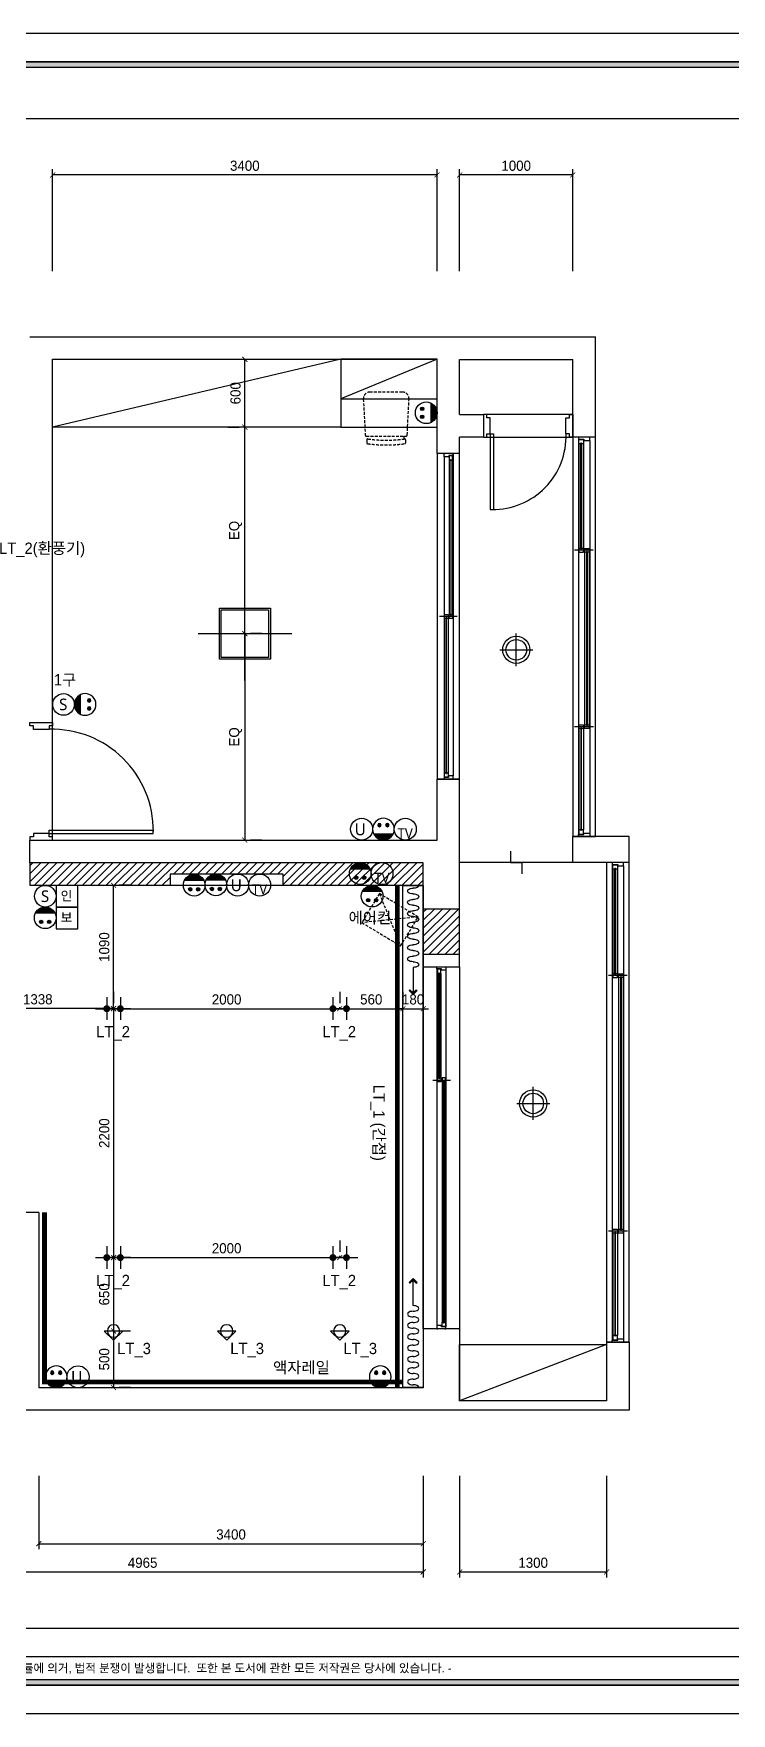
# Model space of a CAD drawing. Header units: inches. Extents: x 69359 to 144970, y -4972 to 56514.
# Drawn here: x 107640 to 113811, y 22541 to 37391 of the extents above; entities that cross this region are included whole.
import ezdxf
from ezdxf.enums import TextEntityAlignment as Align

# ---------------------------------------------------------------- set-up
doc = ezdxf.new("R2010")
doc.units = ezdxf.units.IN
doc.header["$LTSCALE"] = 50
doc.header["$MEASUREMENT"] = 0
doc.linetypes.add('DASHED', pattern=[0.75, 0.5, -0.25])
doc.linetypes.add('HID', pattern=[2.5, 1.5, -1])
for name, color, linetype in [('01. F-소품', 3, 'Continuous'), ('02-WAL', 2, 'Continuous'), ('03-WAL NEW', 3, 'Continuous'), ('04-WIN', 4, 'Continuous'), ('06-FUR', 6, 'Continuous'), ('06-LIGHT', 4, 'Continuous'), ('07-DIM', 5, 'Continuous'), ('07-DIM WAL', 5, 'Continuous'), ('3.기호.계단선', 30, 'Continuous'), ('CEIL-LIGHT', 7, 'Continuous'), ('FORM(YOURNAME)-1', 1, 'Continuous'), ('FORM(YOURNAME)-11', 1, 'Continuous'), ('FUR', 8, 'DASHED'), ('RC-LIGHT', 7, 'Continuous'), ('도면층4', 4, 'Continuous'), ('도면층5', 5, 'Continuous'), ('설비', 7, 'Continuous')]:
    doc.layers.add(name, color=color, linetype=linetype)
doc.styles.get("Standard").update_dxf_attribs({"font": 'txt.shx', "bigfont": 'whgtxt.shx'})
doc.styles.add('YOURNAME', font='HY울릉도M.TTF')
doc.styles.add('코레일둥고', font='Korail_Round_Gothic_Medium.ttf')
doc.linetypes.add('ZIGZAG', pattern='A,0.0001,-0.2,[131,ltypeshp.shx,S=0.2,R=0,X=-0.2,Y=0],-0.4,[131,ltypeshp.shx,S=0.2,R=180,X=0.2,Y=0],-0.2', length=0.8001)
doc.dimstyles.new('YOURNAME-50', dxfattribs={"dimscale": 50, "dimtxt": 1.8, "dimasz": 0.9, "dimexe": 1, "dimexo": 3, "dimgap": 0.7, "dimtad": 1, "dimdec": 0, "dimzin": 0, "dimdsep": 46, "dimtxsty": 'YOURNAME', "dimblk": 'ARCHTICK', "dimcen": 0, "dimclrd": 1, "dimclre": 1, "dimclrt": 7, "dimadec": 0, "dimazin": 0, "dimtfac": 1, "dimtdec": 0, "dimtix": 1, "dimtmove": 2, "dimatfit": 3, "dimldrblk": 'ARCHTICK', "dimfxl": 1, "dimtolj": 1, "dimtzin": 0, "dimarcsym": 0})

# ---------------------------------------------------------------- blocks, each defined once
blk = doc.blocks.new('FORM-ELEVATION')
at = {"layer": 'FORM(YOURNAME)-11'}
h = blk.add_hatch(color=256, dxfattribs=at)
h.dxf.hatch_style = 1
h.paths.add_polyline_path([(-10309, 35708), (71691, 35708), (71691, 35508), (-10309, 35508)])
h.paths.add_polyline_path([(-10309, -21492), (71691, -21492), (71691, -21692), (-10309, -21692)])
at = {"layer": 'Defpoints', "color": 158}
blk.add_line((62481, -20692), (-10309, -20692), dxfattribs=at)
for points in [[(-10309, -21692), (71691, -21692), (71691, 35708), (-10309, 35708)], [(-8309, 33708), (61071, 33708), (61071, -19692), (-8309, -19692)]]:
    blk.add_lwpolyline(points, close=True, dxfattribs=at)
at = {"layer": 'FORM(YOURNAME)-11', "color": 250}
blk.add_lwpolyline([(-11309, -22692), (72691, -22692), (72691, 36708), (-11309, 36708)], close=True, dxfattribs=at)
at = {"layer": 'FORM(YOURNAME)-11'}
for points in [[(-10309, 35708), (71691, 35708), (71691, 35508), (-10309, 35508)], [(-10309, -21492), (71691, -21492), (71691, -21692), (-10309, -21692)]]:
    blk.add_lwpolyline(points, close=True, dxfattribs=at)
at = {"layer": 'FORM(YOURNAME)-11', "color": 1, "style": 'YOURNAME'}
blk.add_text("- 본 도서는 어떠한 경우에도 무단으로 도용할 수 없으며 도용시 '지적재산권' 보호에 관한 법률에 의거, 법적 분쟁이 발생합니다.  또한 본 도서에 관한 모든 저작권은 당사에 있습니다. -", height=300, dxfattribs=at).set_placement((28146, -21092), align=Align.MIDDLE_CENTER)
at = {"layer": 'FORM(YOURNAME)-11', "color": 3, "style": 'YOURNAME'}
for tag, height, p in [('1', 450, (71041, -1219)), ('2', 450, (71041, -1863)), ('3', 450, (71041, -3150)), ('4', 450, (71041, -5081)), ('5', 515, (71041, -7398)), ('6', 515, (71041, -9650)), ('7', 515, (71041, -11903)), ('8', 515, (71041, -14155)), ('9', 515, (71041, -16408)), ('10', 515, (66791, -18596)), ('11', 515, (71041, -18660)), ('12', 515, (66791, -20848)), ('13', 515, (71041, -20848))]:
    blk.add_attdef(tag, text='', height=height, dxfattribs=at).set_placement(p, align=Align.MIDDLE_RIGHT)
blk = doc.blocks.new('_ArchTick')
at = {"color": 0, "linetype": 'ByBlock', "const_width": 0.15}
blk.add_lwpolyline([(-0.5, -0.5), (0.5, 0.5)], dxfattribs=at)
blk = doc.blocks.new('*D53')
at = {"layer": '07-DIM', "color": 1, "lineweight": -2, "transparency": 16777216}
for p, q in [((111408, 35291), (111408, 36191)), ((112408, 36141), (111408, 36141)), ((112408, 35291), (112408, 36191))]:
    blk.add_line(p, q, dxfattribs=at)
at = {"layer": 'Defpoints', "color": 0, "transparency": 16777216}
for p in [(111408, 36141), (111408, 35141), (112408, 35141)]:
    blk.add_point(p, dxfattribs=at)
at = {"layer": '07-DIM', "color": 1, "lineweight": -2, "transparency": 16777216, "xscale": 45, "yscale": 45, "zscale": 45, "rotation": 180}
blk.add_blockref('_ArchTick', (111408, 36141), dxfattribs=at)
at = {"layer": '07-DIM', "color": 1, "lineweight": -2, "transparency": 16777216, "xscale": 45, "yscale": 45, "zscale": 45}
blk.add_blockref('_ArchTick', (112408, 36141), dxfattribs=at)
at = {"layer": '07-DIM', "color": 7, "transparency": 16777216, "insert": (111908, 36222), "char_height": 90, "attachment_point": 5, "style": 'YOURNAME'}
blk.add_mtext('\\A1;1000', dxfattribs=at)
blk = doc.blocks.new('*D42')
at = {"layer": '07-DIM', "color": 1, "lineweight": -2, "transparency": 16777216}
for p, q in [((107808, 35291), (107808, 36191)), ((111208, 36141), (107808, 36141)), ((111208, 35291), (111208, 36191))]:
    blk.add_line(p, q, dxfattribs=at)
at = {"layer": 'Defpoints', "color": 0, "transparency": 16777216}
for p in [(107808, 36141), (107808, 35141), (111208, 35141)]:
    blk.add_point(p, dxfattribs=at)
at = {"layer": '07-DIM', "color": 1, "lineweight": -2, "transparency": 16777216, "xscale": 45, "yscale": 45, "zscale": 45, "rotation": 180}
blk.add_blockref('_ArchTick', (107808, 36141), dxfattribs=at)
at = {"layer": '07-DIM', "color": 1, "lineweight": -2, "transparency": 16777216, "xscale": 45, "yscale": 45, "zscale": 45}
blk.add_blockref('_ArchTick', (111208, 36141), dxfattribs=at)
at = {"layer": '07-DIM', "color": 7, "transparency": 16777216, "insert": (109508, 36222), "char_height": 90, "attachment_point": 5, "style": 'YOURNAME'}
blk.add_mtext('\\A1;3400', dxfattribs=at)
blk = doc.blocks.new('*D56')
at = {"layer": '07-DIM', "color": 1, "lineweight": -2, "transparency": 16777216}
for p, q in [((107686, 24641), (107686, 23991)), ((111086, 24641), (111086, 23991)), ((107686, 24041), (111086, 24041))]:
    blk.add_line(p, q, dxfattribs=at)
at = {"layer": 'Defpoints', "color": 0, "transparency": 16777216}
for p in [(107686, 24791), (111086, 24791), (111086, 24041)]:
    blk.add_point(p, dxfattribs=at)
at = {"layer": '07-DIM', "color": 1, "lineweight": -2, "transparency": 16777216, "xscale": 45, "yscale": 45, "zscale": 45, "rotation": 180}
blk.add_blockref('_ArchTick', (107686, 24041), dxfattribs=at)
at = {"layer": '07-DIM', "color": 1, "lineweight": -2, "transparency": 16777216, "xscale": 45, "yscale": 45, "zscale": 45}
blk.add_blockref('_ArchTick', (111086, 24041), dxfattribs=at)
at = {"layer": '07-DIM', "color": 7, "transparency": 16777216, "insert": (109386, 24122), "char_height": 90, "attachment_point": 5, "style": 'YOURNAME'}
blk.add_mtext('\\A1;3400', dxfattribs=at)
blk = doc.blocks.new('*D57')
at = {"layer": '07-DIM', "color": 1, "lineweight": -2, "transparency": 16777216}
for p, q in [((106121, 24641), (106121, 23741)), ((111086, 24641), (111086, 23741)), ((106121, 23791), (111086, 23791))]:
    blk.add_line(p, q, dxfattribs=at)
at = {"layer": 'Defpoints', "color": 0, "transparency": 16777216}
for p in [(106121, 24791), (111086, 24791), (111086, 23791)]:
    blk.add_point(p, dxfattribs=at)
at = {"layer": '07-DIM', "color": 1, "lineweight": -2, "transparency": 16777216, "xscale": 45, "yscale": 45, "zscale": 45, "rotation": 180}
blk.add_blockref('_ArchTick', (106121, 23791), dxfattribs=at)
at = {"layer": '07-DIM', "color": 1, "lineweight": -2, "transparency": 16777216, "xscale": 45, "yscale": 45, "zscale": 45}
blk.add_blockref('_ArchTick', (111086, 23791), dxfattribs=at)
at = {"layer": '07-DIM', "color": 7, "transparency": 16777216, "insert": (108604, 23872), "char_height": 90, "attachment_point": 5, "style": 'YOURNAME'}
blk.add_mtext('\\A1;4965', dxfattribs=at)
blk = doc.blocks.new('*D58')
at = {"layer": '07-DIM', "color": 1, "lineweight": -2, "transparency": 16777216}
for p, q in [((111408, 24641), (111408, 23741)), ((112708, 24641), (112708, 23741)), ((111408, 23791), (112708, 23791))]:
    blk.add_line(p, q, dxfattribs=at)
at = {"layer": 'Defpoints', "color": 0, "transparency": 16777216}
for p in [(111408, 24791), (112708, 24791), (112708, 23791)]:
    blk.add_point(p, dxfattribs=at)
at = {"layer": '07-DIM', "color": 1, "lineweight": -2, "transparency": 16777216, "xscale": 45, "yscale": 45, "zscale": 45, "rotation": 180}
blk.add_blockref('_ArchTick', (111408, 23791), dxfattribs=at)
at = {"layer": '07-DIM', "color": 1, "lineweight": -2, "transparency": 16777216, "xscale": 45, "yscale": 45, "zscale": 45}
blk.add_blockref('_ArchTick', (112708, 23791), dxfattribs=at)
at = {"layer": '07-DIM', "color": 7, "transparency": 16777216, "insert": (112058, 23872), "char_height": 90, "attachment_point": 5, "style": 'YOURNAME'}
blk.add_mtext('\\A1;1300', dxfattribs=at)
blk = doc.blocks.new('flll')
at = {"layer": '02-WAL'}
for p, q in [((124332, 33983), (129332, 33983)), ((129332, 33096), (129332, 33983)), ((124532, 30573), (124532, 33783)), ((127932, 33783), (124532, 33783)), ((127932, 32951), (127932, 33783)), ((128132, 33783), (129132, 33783)), ((128132, 33296), (128132, 33783)), ((129132, 33096), (129132, 33783)), ((128132, 30071), (128132, 33096)), ((129332, 33096), (129132, 33096)), ((128132, 32951), (127932, 32951)), ((124332, 30573), (124532, 30573)), ((128132, 30071), (127932, 30071)), ((128132, 28413), (128132, 30071)), ((129132, 29336), (129132, 29566)), ((129632, 29566), (129132, 29566)), ((129632, 29336), (129632, 29566)), ((129632, 29336), (129132, 29336)), ((124410, 26243), (124210, 26243)), ((124410, 26243), (124410, 24693)), ((127810, 25213), (127810, 24693)), ((128132, 25213), (127810, 25213)), ((128132, 25213), (128132, 24576)), ((129432, 25096), (129432, 24576)), ((129632, 25096), (129432, 25096)), ((129632, 25096), (129632, 24493)), ((127810, 24693), (124410, 24693)), ((129432, 24576), (128132, 24576)), ((129632, 24493), (122645, 24493))]:
    blk.add_line(p, q, dxfattribs=at)
at = {"layer": '02-WAL', "color": 7}
blk.add_line((129132, 29336), (128132, 29336), dxfattribs=at)
at = {"layer": '02-WAL'}
for points in [[(128132, 33296), (128342, 33296), (128342, 33096), (128132, 33096)], [(124332, 29533), (127932, 29533), (127932, 30071)], [(127810, 28418), (127810, 29333), (124332, 29333), (124332, 29533)]]:
    blk.add_lwpolyline(points, dxfattribs=at)
at = {"layer": '02-WAL', "color": 7}
blk.add_lwpolyline([(128582, 29436), (128582, 29336), (128682, 29336), (128682, 29236)], dxfattribs=at)
at = {"layer": '04-WIN'}
for p, q in [((129182, 33078), (129182, 29583)), ((129187, 33037), (129187, 32113)), ((129209, 33041), (129205, 33041)), ((129227, 33037), (129227, 32113)), ((129282, 33066), (129282, 29596)), ((127995, 32921), (127995, 30088)), ((128034, 32921), (128036, 32921)), ((128040, 32892), (128040, 31528)), ((128070, 32892), (128070, 31528)), ((128075, 32933), (128075, 30101)), ((129313, 32096), (129148, 32096)), ((129237, 32078), (129237, 30554)), ((129277, 32078), (129277, 30554)), ((128111, 31511), (127954, 31511)), ((127999, 31493), (127999, 30129)), ((128029, 31493), (128029, 30129)), ((129315, 30536), (129148, 30536)), ((129187, 30519), (129187, 29625)), ((129227, 30519), (129227, 29625)), ((129482, 29318), (129482, 25113)), ((129487, 29277), (129487, 28353)), ((129509, 29281), (129505, 29281)), ((129527, 29277), (129527, 28353)), ((129582, 29306), (129582, 25126)), ((127931, 28396), (127931, 25243)), ((128011, 28383), (128011, 25231)), ((127936, 28354), (127936, 27431)), ((127966, 28354), (127966, 27431)), ((129613, 28336), (129448, 28336)), ((129537, 28318), (129537, 26094)), ((129577, 28318), (129577, 26094)), ((127895, 27413), (128052, 27413)), ((127977, 27396), (127977, 25272)), ((128007, 25272), (128007, 27396)), ((129615, 26076), (129448, 26076)), ((129487, 26059), (129487, 25155)), ((129527, 26059), (129527, 25155))]:
    blk.add_line(p, q, dxfattribs=at)
for points in [[(129332, 33096), (129132, 33096), (129132, 29566), (129332, 29566)], [(129202, 33037), (129187, 33037), (129187, 33075), (129227, 33075), (129227, 33037), (129212, 33037), (129211, 33043), (129204, 33043)], [(128132, 32951), (127932, 32951), (127932, 30071), (128132, 30071)], [(128060, 32892), (128070, 32892), (128070, 32930), (128040, 32930), (128040, 32892), (128050, 32892), (128052, 32897), (128058, 32897)], [(129204, 32108), (129202, 32113), (129187, 32113), (129187, 32078), (129227, 32078), (129227, 32113), (129212, 32113), (129211, 32108)], [(129253, 32078), (129237, 32078), (129237, 32113), (129277, 32113), (129277, 32078), (129263, 32078), (129261, 32084), (129255, 32084)], [(129260, 32082), (129260, 30550), (129256, 30550), (129256, 32082)], [(128009, 31493), (127999, 31493), (127999, 31528), (128029, 31528), (128029, 31493), (128019, 31493), (128018, 31499), (128011, 31499)], [(128016, 31497), (128012, 31497), (128012, 30126), (128016, 30126)], [(128060, 31528), (128070, 31528), (128070, 31493), (128040, 31493), (128040, 31528), (128050, 31528), (128052, 31523), (128058, 31523)], [(129212, 30519), (129211, 30524), (129204, 30524), (129202, 30519), (129187, 30519), (129187, 30554), (129227, 30554), (129227, 30519)], [(129209, 29621), (129209, 30522), (129205, 30522), (129205, 29621)], [(129255, 30548), (129261, 30548), (129263, 30554), (129277, 30554), (129277, 30519), (129237, 30519), (129237, 30554), (129253, 30554)], [(128018, 30124), (128019, 30129), (128029, 30129), (128029, 30091), (127999, 30091), (127999, 30129), (128009, 30129), (128011, 30124)], [(129202, 29625), (129187, 29625), (129187, 29587), (129227, 29587), (129227, 29625), (129212, 29625), (129211, 29619), (129204, 29619)], [(129432, 25096), (129632, 25096), (129632, 29336), (129432, 29336)], [(129502, 29277), (129487, 29277), (129487, 29315), (129527, 29315), (129527, 29277), (129512, 29277), (129511, 29283), (129504, 29283)], [(127956, 28354), (127966, 28354), (127966, 28392), (127936, 28392), (127936, 28354), (127946, 28354), (127948, 28360), (127954, 28360)], [(129504, 28348), (129502, 28353), (129487, 28353), (129487, 28318), (129527, 28318), (129527, 28353), (129512, 28353), (129511, 28348)], [(129553, 28318), (129537, 28318), (129537, 28353), (129577, 28353), (129577, 28318), (129563, 28318), (129561, 28324), (129555, 28324)], [(129560, 28322), (129560, 26090), (129556, 26090), (129556, 28322)], [(127954, 27425), (127956, 27431), (127966, 27431), (127966, 27396), (127936, 27396), (127936, 27431), (127946, 27431), (127948, 27425)], [(127977, 27431), (127977, 27396), (127987, 27396), (127988, 27401), (127995, 27401), (127997, 27396), (128007, 27396), (128007, 27431)], [(127994, 27399), (127994, 25268), (127990, 25268), (127990, 27399)], [(129512, 26059), (129511, 26064), (129504, 26064), (129502, 26059), (129487, 26059), (129487, 26094), (129527, 26094), (129527, 26059)], [(129509, 25151), (129509, 26062), (129505, 26062), (129505, 25151)], [(129555, 26088), (129561, 26088), (129563, 26094), (129577, 26094), (129577, 26059), (129537, 26059), (129537, 26094), (129553, 26094)], [(127997, 25272), (128007, 25272), (128007, 25234), (127977, 25234), (127977, 25272), (127987, 25272), (127988, 25266), (127995, 25266)], [(129502, 25155), (129487, 25155), (129487, 25117), (129527, 25117), (129527, 25155), (129512, 25155), (129511, 25149), (129504, 25149)]]:
    blk.add_lwpolyline(points, close=True, dxfattribs=at)
for points in [[(129191, 33096), (129182, 33096), (129182, 33078), (129231, 33078), (129231, 33066), (129233, 33066), (129282, 33066), (129282, 33096), (129273, 33096)], [(129202, 33037), (129203, 33034), (129204, 33034), (129205, 33033)], [(129209, 33041), (129209, 32110), (129205, 32110), (129205, 33041)], [(129213, 33037), (129212, 33034), (129211, 33034), (129209, 33033)], [(128066, 32951), (128075, 32951), (128075, 32933), (128036, 32933), (128036, 32921), (127995, 32921), (127995, 32951), (128004, 32951)], [(128049, 32892), (128050, 32889), (128051, 32888), (128053, 32888)], [(128057, 31525), (128057, 32895), (128053, 32895), (128053, 31525), (128057, 31525), (128053, 31525)], [(128061, 32892), (128059, 32889), (128058, 32888), (128057, 32888)], [(129202, 32113), (129203, 32116), (129204, 32117), (129205, 32117)], [(129213, 32113), (129212, 32116), (129211, 32117), (129209, 32117)], [(129252, 32078), (129253, 32076), (129254, 32075), (129256, 32075)], [(129264, 32078), (129262, 32076), (129261, 32075), (129260, 32075)], [(128009, 31493), (128010, 31490), (128011, 31490), (128012, 31489)], [(128020, 31493), (128019, 31490), (128018, 31490), (128016, 31489)], [(128049, 31528), (128050, 31531), (128051, 31531), (128053, 31532)], [(128061, 31528), (128059, 31531), (128058, 31531), (128057, 31532)], [(129202, 30519), (129203, 30516), (129204, 30515), (129205, 30515)], [(129213, 30519), (129212, 30516), (129211, 30515), (129209, 30515)], [(129252, 30554), (129253, 30556), (129254, 30557), (129256, 30557)], [(129264, 30554), (129262, 30556), (129261, 30557), (129260, 30557)], [(128066, 30071), (128075, 30071), (128075, 30101), (128036, 30101), (128034, 30101), (128034, 30088), (127995, 30088), (127995, 30071), (128004, 30071)], [(128009, 30129), (128010, 30132), (128011, 30133), (128012, 30133)], [(128020, 30129), (128019, 30132), (128018, 30133), (128016, 30133)], [(129191, 29566), (129182, 29566), (129182, 29583), (129231, 29583), (129231, 29596), (129282, 29596), (129282, 29566), (129273, 29566)], [(129202, 29625), (129203, 29627), (129204, 29628), (129205, 29628)], [(129213, 29625), (129212, 29627), (129211, 29628), (129209, 29628)], [(129491, 29336), (129482, 29336), (129482, 29318), (129531, 29318), (129531, 29306), (129533, 29306), (129582, 29306), (129582, 29336), (129573, 29336)], [(129502, 29277), (129503, 29274), (129504, 29274), (129505, 29273)], [(129509, 29281), (129509, 28350), (129505, 28350), (129505, 29281)], [(129513, 29277), (129512, 29274), (129511, 29274), (129509, 29273)], [(127810, 25213), (127810, 28413), (128132, 28413), (128132, 25213), (127810, 25213)], [(128002, 28413), (128011, 28413), (128011, 28383), (127970, 28383), (127970, 28396), (127931, 28396), (127931, 28413), (127940, 28413)], [(127945, 28354), (127947, 28351), (127948, 28351), (127949, 28350)], [(127949, 27427), (127949, 28358), (127953, 28358), (127953, 27427), (127949, 27427), (127953, 27427)], [(127957, 28354), (127956, 28351), (127955, 28351), (127953, 28350)], [(129502, 28353), (129503, 28356), (129504, 28357), (129505, 28357)], [(129513, 28353), (129512, 28356), (129511, 28357), (129509, 28357)], [(129552, 28318), (129553, 28316), (129554, 28315), (129556, 28315)], [(129564, 28318), (129562, 28316), (129561, 28315), (129560, 28315)], [(127945, 27431), (127947, 27433), (127948, 27434), (127949, 27435)], [(127957, 27431), (127956, 27433), (127955, 27434), (127953, 27435)], [(127986, 27396), (127987, 27393), (127988, 27392), (127990, 27392)], [(127997, 27396), (127996, 27393), (127995, 27392), (127994, 27392)], [(129502, 26059), (129503, 26056), (129504, 26055), (129505, 26055)], [(129513, 26059), (129512, 26056), (129511, 26055), (129509, 26055)], [(129552, 26094), (129553, 26096), (129554, 26097), (129556, 26097)], [(129564, 26094), (129562, 26096), (129561, 26097), (129560, 26097)], [(127986, 25272), (127987, 25275), (127988, 25275), (127990, 25276)], [(127997, 25272), (127996, 25275), (127995, 25275), (127994, 25276)], [(128002, 25213), (128011, 25213), (128011, 25231), (127972, 25231), (127972, 25243), (127931, 25243), (127931, 25213), (127940, 25213)], [(129491, 25096), (129482, 25096), (129482, 25113), (129531, 25113), (129531, 25126), (129582, 25126), (129582, 25096), (129573, 25096)], [(129502, 25155), (129503, 25157), (129504, 25158), (129505, 25158)], [(129513, 25155), (129512, 25157), (129511, 25158), (129509, 25158)]]:
    blk.add_lwpolyline(points, dxfattribs=at)
at = {"layer": '도면층4'}
for p, q in [((129132, 33296), (128342, 33296)), ((128402, 33126), (128402, 32456)), ((128402, 33126), (128432, 33126)), ((128432, 33126), (128432, 32456)), ((128342, 33096), (129132, 33096)), ((128402, 32456), (128432, 32456)), ((124532, 29533), (124532, 30573)), ((124502, 29623), (125422, 29623)), ((124502, 29593), (124502, 29623)), ((124502, 29593), (125422, 29593)), ((125422, 29593), (125422, 29623))]:
    blk.add_line(p, q, dxfattribs=at)
for points in [[(128342, 33096), (128372, 33096), (128372, 33126), (128402, 33126), (128402, 33266), (128372, 33266), (128372, 33296), (128342, 33296), (128342, 33096)], [(129132, 33096), (129102, 33096), (129102, 33126), (129072, 33126), (129072, 33266), (129102, 33266), (129102, 33296), (129132, 33296), (129132, 33096)], [(124532, 30573), (124532, 30543), (124502, 30543), (124502, 30513), (124362, 30513), (124362, 30543), (124332, 30543), (124332, 30573), (124532, 30573)], [(124532, 29533), (124532, 29563), (124502, 29563), (124502, 29593), (124362, 29593), (124362, 29563), (124332, 29563), (124332, 29533), (124532, 29533)]]:
    blk.add_lwpolyline(points, dxfattribs=at)
at = {"layer": '도면층5'}
for centre, radius, start, end in [((128425, 33104), 648, 269.3276, 1.9513), ((124525, 29616), 898, 359.5213, 91.4205)]:
    blk.add_arc(centre, radius, start, end, dxfattribs=at)
blk = doc.blocks.new('ggetg')
at = {"layer": 'FUR'}
blk.add_line((-181608, -178117), (-181608, -178143), dxfattribs=at)
for points in [[(-181587, -178117, 0.399285), (-181577, -178108), (-181561, -177790, 0.429301), (-181621, -177727), (-181905, -177727, 0.429301), (-181965, -177790), (-181948, -178108, 0.399285), (-181938, -178117)], [(-181924, -178142, 0.455835), (-181935, -178152), (-181935, -178175, 0.37479), (-181927, -178184, 0.068331), (-181599, -178184, 0.37479), (-181590, -178175), (-181590, -178152, 0.455835), (-181602, -178142, -0.070108)]]:
    blk.add_lwpolyline(points, format="xyb", close=True, dxfattribs=at)
blk = doc.blocks.new('fffer')
at = {"layer": '03-WAL NEW'}
h = blk.add_hatch(dxfattribs=at)
h.set_pattern_fill('_USER', color=8, scale=50, angle=45, pattern_type=0)
h.set_pattern_definition([(45, (21500, 0), (-35.35534, 35.35534), [])])
h.paths.add_polyline_path([(108847, 29961), (109847, 29961), (109847, 29861), (111086, 29861), (111086, 30061), (107608, 30061), (107608, 29861), (108847, 29861)])
h = blk.add_hatch(dxfattribs=at)
h.set_pattern_fill('_USER', color=8, scale=50, angle=45, pattern_type=0)
h.set_pattern_definition([(45, (21500, 0), (-35.35534, 35.35534), [])])
h.paths.add_polyline_path([(111086, 29651), (111086, 29251), (111408, 29251), (111408, 29651)])
for points in [[(107608, 30061), (107608, 29861), (111086, 29861), (111086, 30061), (107608, 30061)], [(111086, 29651), (111086, 29251), (111408, 29251), (111408, 29651), (111086, 29651)]]:
    blk.add_lwpolyline(points, dxfattribs=at)
blk.add_lwpolyline([(108847, 29861), (109847, 29861), (109847, 29961), (108847, 29961)], close=True, dxfattribs=at)
at = {"layer": '06-FUR', "color": 8}
blk.add_line((112708, 25803), (111408, 25303), dxfattribs=at)
for points in [[(110358, 34511), (110358, 33911), (107808, 33911), (107808, 34511), (110358, 34511), (107808, 33911)], [(111208, 34511), (110358, 34161), (111208, 34161)]]:
    blk.add_lwpolyline(points, dxfattribs=at)
for points in [[(110358, 33911), (111208, 33911), (111208, 34511), (110358, 34511)], [(111408, 25803), (112708, 25803), (112708, 25303), (111408, 25303)]]:
    blk.add_lwpolyline(points, close=True, dxfattribs=at)
at = {"layer": 'FUR'}
for p, q in [((110698, 29788), (110886, 29325)), ((111041, 29582), (110543, 29531))]:
    blk.add_line(p, q, dxfattribs=at)
blk.add_lwpolyline([(110543, 29531), (110886, 29325), (111041, 29582), (110698, 29788)], close=True, dxfattribs=at)
at = {"color": 8}
blk.add_blockref('flll', (-16724, 727), dxfattribs=at)
at = {"layer": 'FUR', "color": 8}
blk.add_blockref('ggetg', (292521, 211949), dxfattribs=at)
blk = doc.blocks.new('600f')
at = {"layer": 'CEIL-LIGHT', "color": 1}
for p, q in [((110045, 32274), (110045, 33380)), ((110597, 32827), (109492, 32827))]:
    blk.add_line(p, q, dxfattribs=at)
at = {"layer": 'CEIL-LIGHT', "color": 4}
blk.add_lwpolyline([(109745, 33127), (110345, 33127), (110345, 32527), (109745, 32527), (109745, 33127)], dxfattribs=at)
at = {"layer": 'CEIL-LIGHT', "color": 8}
blk.add_lwpolyline([(109765, 33107), (110325, 33107), (110325, 32547), (109765, 32547)], close=True, dxfattribs=at)
blk = doc.blocks.new('RRHREU')
at = {"color": 1, "linetype": 'Continuous'}
for p, q in [((119142, 54330), (119142, 54530)), ((119042, 54430), (119242, 54430))]:
    blk.add_line(p, q, dxfattribs=at)
at = {"layer": 'RC-LIGHT'}
for radius in [82.5, 62.5]:
    blk.add_circle((119142, 54430), radius, dxfattribs=at)
blk = doc.blocks.new('SPOT')
at = {"layer": '06-LIGHT', "color": 4}
for p, q in [((-179789, -175299), (-179871, -175381)), ((-179707, -175381), (-179789, -175299)), ((-179707, -175381), (-179871, -175381))]:
    blk.add_line(p, q, dxfattribs=at)
blk.add_circle((-179789, -175381), 54.6, dxfattribs=at)
blk = doc.blocks.new('2DLSCL')
h = blk.add_hatch(color=256)
h.dxf.hatch_style = 1
edge = h.paths.add_edge_path()
edge.add_arc((36127, 44397), 26, 0, 360, ccw=False)
h = blk.add_hatch(color=256)
h.dxf.hatch_style = 1
edge = h.paths.add_edge_path()
edge.add_arc((36227, 44397), 26, 0, 360, ccw=False)
at = {"color": 1, "linetype": 'Continuous'}
for p, q in [((36127, 44481), (36127, 44314)), ((36227, 44481), (36227, 44314)), ((36211, 44397), (36044, 44397)), ((36311, 44397), (36144, 44397))]:
    blk.add_line(p, q, dxfattribs=at)
blk.add_lwpolyline([(36127, 44397), (36227, 44397), (36177, 44397), (36177, 44409)], dxfattribs=at)
blk = doc.blocks.new('*D103')
at = {"layer": '07-DIM', "color": 1, "lineweight": -2, "transparency": 16777216}
for p, q in [((108347, 28770), (108347, 29861)), ((108497, 29861), (108397, 29861)), ((108497, 28770), (108397, 28770))]:
    blk.add_line(p, q, dxfattribs=at)
at = {"layer": 'Defpoints', "color": 0, "transparency": 16777216}
for p in [(108347, 29861), (108347, 29861), (108347, 28770)]:
    blk.add_point(p, dxfattribs=at)
at = {"layer": '07-DIM', "color": 1, "lineweight": -2, "transparency": 16777216, "xscale": 45, "yscale": 45, "zscale": 45}
for p, rotation in [((108347, 29861), 90), ((108347, 28770), 270)]:
    blk.add_blockref('_ArchTick', p, dxfattribs=dict(at, rotation=rotation))
at = {"layer": '07-DIM', "color": 7, "transparency": 16777216, "insert": (108265, 29315), "char_height": 90, "attachment_point": 5, "rotation": 90, "style": 'YOURNAME'}
blk.add_mtext('\\A1;1090', dxfattribs=at)
blk = doc.blocks.new('*D104')
at = {"layer": '07-DIM', "color": 1, "lineweight": -2, "transparency": 16777216}
for p, q in [((108347, 28920), (108347, 28820)), ((110347, 28920), (110347, 28820)), ((108347, 28770), (110347, 28770))]:
    blk.add_line(p, q, dxfattribs=at)
at = {"layer": 'Defpoints', "color": 0, "transparency": 16777216}
for p in [(108347, 28770), (110347, 28770), (110347, 28770)]:
    blk.add_point(p, dxfattribs=at)
at = {"layer": '07-DIM', "color": 1, "lineweight": -2, "transparency": 16777216, "xscale": 45, "yscale": 45, "zscale": 45, "rotation": 180}
blk.add_blockref('_ArchTick', (108347, 28770), dxfattribs=at)
at = {"layer": '07-DIM', "color": 1, "lineweight": -2, "transparency": 16777216, "xscale": 45, "yscale": 45, "zscale": 45}
blk.add_blockref('_ArchTick', (110347, 28770), dxfattribs=at)
at = {"layer": '07-DIM', "color": 7, "transparency": 16777216, "insert": (109347, 28852), "char_height": 90, "attachment_point": 5, "style": 'YOURNAME'}
blk.add_mtext('\\A1;2000', dxfattribs=at)
blk = doc.blocks.new('*D105')
at = {"layer": '07-DIM', "color": 1, "lineweight": -2, "transparency": 16777216}
for p, q in [((108347, 26720), (108347, 26620)), ((110347, 26720), (110347, 26620)), ((108347, 26570), (110347, 26570))]:
    blk.add_line(p, q, dxfattribs=at)
at = {"layer": 'Defpoints', "color": 0, "transparency": 16777216}
for p in [(108347, 26570), (110347, 26570), (110347, 26570)]:
    blk.add_point(p, dxfattribs=at)
at = {"layer": '07-DIM', "color": 1, "lineweight": -2, "transparency": 16777216, "xscale": 45, "yscale": 45, "zscale": 45, "rotation": 180}
blk.add_blockref('_ArchTick', (108347, 26570), dxfattribs=at)
at = {"layer": '07-DIM', "color": 1, "lineweight": -2, "transparency": 16777216, "xscale": 45, "yscale": 45, "zscale": 45}
blk.add_blockref('_ArchTick', (110347, 26570), dxfattribs=at)
at = {"layer": '07-DIM', "color": 7, "transparency": 16777216, "insert": (109347, 26652), "char_height": 90, "attachment_point": 5, "style": 'YOURNAME'}
blk.add_mtext('\\A1;2000', dxfattribs=at)
blk = doc.blocks.new('*D106')
at = {"layer": '07-DIM', "color": 1, "lineweight": -2, "transparency": 16777216}
for p, q in [((108197, 28770), (108297, 28770)), ((108347, 28770), (108347, 26570)), ((108497, 26570), (108397, 26570))]:
    blk.add_line(p, q, dxfattribs=at)
at = {"layer": 'Defpoints', "color": 0, "transparency": 16777216}
for p in [(108347, 28770), (108347, 26570), (108347, 26570)]:
    blk.add_point(p, dxfattribs=at)
at = {"layer": '07-DIM', "color": 1, "lineweight": -2, "transparency": 16777216, "xscale": 45, "yscale": 45, "zscale": 45}
for p, rotation in [((108347, 28770), 90), ((108347, 26570), 270)]:
    blk.add_blockref('_ArchTick', p, dxfattribs=dict(at, rotation=rotation))
at = {"layer": '07-DIM', "color": 7, "transparency": 16777216, "insert": (108265, 27670), "char_height": 90, "attachment_point": 5, "rotation": 90, "style": 'YOURNAME'}
blk.add_mtext('\\A1;2200', dxfattribs=at)
blk = doc.blocks.new('*D107')
at = {"layer": '07-DIM', "color": 1, "lineweight": -2, "transparency": 16777216}
for p, q in [((108347, 26570), (108347, 25921)), ((108497, 26570), (108397, 26570)), ((108497, 25921), (108397, 25921))]:
    blk.add_line(p, q, dxfattribs=at)
at = {"layer": 'Defpoints', "color": 0, "transparency": 16777216}
for p in [(108347, 26570), (108347, 25921), (108347, 25921)]:
    blk.add_point(p, dxfattribs=at)
at = {"layer": '07-DIM', "color": 1, "lineweight": -2, "transparency": 16777216, "xscale": 45, "yscale": 45, "zscale": 45}
for p, rotation in [((108347, 26570), 90), ((108347, 25921), 270)]:
    blk.add_blockref('_ArchTick', p, dxfattribs=dict(at, rotation=rotation))
at = {"layer": '07-DIM', "color": 7, "transparency": 16777216, "insert": (108265, 26245), "char_height": 90, "attachment_point": 5, "rotation": 90, "style": 'YOURNAME'}
blk.add_mtext('\\A1;650', dxfattribs=at)
blk = doc.blocks.new('*D108')
at = {"layer": '07-DIM', "color": 1, "lineweight": -2, "transparency": 16777216}
for p, q in [((108347, 25921), (108347, 25421)), ((108497, 25921), (108397, 25921)), ((108497, 25421), (108397, 25421))]:
    blk.add_line(p, q, dxfattribs=at)
at = {"layer": 'Defpoints', "color": 0, "transparency": 16777216}
for p in [(108347, 25921), (108347, 25421), (108347, 25421)]:
    blk.add_point(p, dxfattribs=at)
at = {"layer": '07-DIM', "color": 1, "lineweight": -2, "transparency": 16777216, "xscale": 45, "yscale": 45, "zscale": 45}
for p, rotation in [((108347, 25921), 90), ((108347, 25421), 270)]:
    blk.add_blockref('_ArchTick', p, dxfattribs=dict(at, rotation=rotation))
at = {"layer": '07-DIM', "color": 7, "transparency": 16777216, "insert": (108265, 25671), "char_height": 90, "attachment_point": 5, "rotation": 90, "style": 'YOURNAME'}
blk.add_mtext('\\A1;500', dxfattribs=at)
blk = doc.blocks.new('*D109')
at = {"layer": '07-DIM', "color": 1, "lineweight": -2, "transparency": 16777216}
for p, q in [((107008, 28921), (107008, 28821)), ((108347, 28921), (108347, 28821)), ((108347, 28771), (107008, 28771))]:
    blk.add_line(p, q, dxfattribs=at)
at = {"layer": 'Defpoints', "color": 0, "transparency": 16777216}
for p in [(107008, 28771), (107008, 28771), (108347, 28771)]:
    blk.add_point(p, dxfattribs=at)
at = {"layer": '07-DIM', "color": 1, "lineweight": -2, "transparency": 16777216, "xscale": 45, "yscale": 45, "zscale": 45, "rotation": 180}
blk.add_blockref('_ArchTick', (107008, 28771), dxfattribs=at)
at = {"layer": '07-DIM', "color": 1, "lineweight": -2, "transparency": 16777216, "xscale": 45, "yscale": 45, "zscale": 45}
blk.add_blockref('_ArchTick', (108347, 28771), dxfattribs=at)
at = {"layer": '07-DIM', "color": 7, "transparency": 16777216, "insert": (107677, 28853), "char_height": 90, "attachment_point": 5, "style": 'YOURNAME'}
blk.add_mtext('\\A1;1338', dxfattribs=at)
blk = doc.blocks.new('swich')
at = {"layer": '설비', "color": 140}
blk.add_circle((372829, -86554), 84, dxfattribs=at)
at = {"layer": '설비', "color": 140, "insert": (372859, -86509), "char_height": 90, "attachment_point": 3}
blk.add_mtext_dynamic_manual_height_columns('{\\fMalgun Gothic|b0|i0|c129|p50;S}', width=143.5, gutter_width=1, heights=[0], dxfattribs=at)
blk = doc.blocks.new('egoo')
at = {"layer": '설비'}
h = blk.add_hatch(color=140, dxfattribs=at)
edge = h.paths.add_edge_path()
edge.add_arc((1015645, 443434), 22.3, 0, 360)
h = blk.add_hatch(color=140, dxfattribs=at)
edge = h.paths.add_edge_path()
edge.add_arc((1015748, 443434), 22.3, 0, 360)
h = blk.add_hatch(color=140, dxfattribs=at)
edge = h.paths.add_edge_path()
edge.add_line((1015826, 443329), (1015567, 443329))
edge.add_ellipse((1015696, 443381), major_axis=(99, 99), ratio=1, start_angle=156.9578, end_angle=293.0422)
at = {"layer": '설비', "color": 140}
for centre, radius in [((1015696, 443381), 140), ((1015645, 443434), 22.3), ((1015748, 443434), 22.3)]:
    blk.add_circle(centre, radius, dxfattribs=at)
blk = doc.blocks.new('*D228')
at = {"layer": '07-DIM', "color": 1, "lineweight": -2, "transparency": 16777216}
for p, q in [((109358, 33911), (109458, 33911)), ((109508, 32086), (109508, 33911)), ((109358, 32086), (109458, 32086))]:
    blk.add_line(p, q, dxfattribs=at)
at = {"layer": 'Defpoints', "color": 0, "transparency": 16777216}
for p in [(109508, 33911), (109508, 33911), (109508, 32086)]:
    blk.add_point(p, dxfattribs=at)
at = {"layer": '07-DIM', "color": 1, "lineweight": -2, "transparency": 16777216, "xscale": 45, "yscale": 45, "zscale": 45}
for p, rotation in [((109508, 33911), 90), ((109508, 32086), 270)]:
    blk.add_blockref('_ArchTick', p, dxfattribs=dict(at, rotation=rotation))
at = {"layer": '07-DIM', "color": 7, "transparency": 16777216, "insert": (109426, 32998), "char_height": 90, "attachment_point": 5, "rotation": 90, "style": 'YOURNAME'}
blk.add_mtext('\\A1;EQ', dxfattribs=at)
blk = doc.blocks.new('*D229')
at = {"layer": '07-DIM', "color": 1, "lineweight": -2, "transparency": 16777216}
for p, q in [((109508, 32086), (109508, 30261)), ((109658, 32086), (109558, 32086)), ((109658, 30261), (109558, 30261))]:
    blk.add_line(p, q, dxfattribs=at)
at = {"layer": 'Defpoints', "color": 0, "transparency": 16777216}
for p in [(109508, 32086), (109508, 30261), (109508, 30261)]:
    blk.add_point(p, dxfattribs=at)
at = {"layer": '07-DIM', "color": 1, "lineweight": -2, "transparency": 16777216, "xscale": 45, "yscale": 45, "zscale": 45}
for p, rotation in [((109508, 32086), 90), ((109508, 30261), 270)]:
    blk.add_blockref('_ArchTick', p, dxfattribs=dict(at, rotation=rotation))
at = {"layer": '07-DIM', "color": 7, "transparency": 16777216, "insert": (109426, 31173), "char_height": 90, "attachment_point": 5, "rotation": 90, "style": 'YOURNAME'}
blk.add_mtext('\\A1;EQ', dxfattribs=at)
blk = doc.blocks.new('*D230')
at = {"layer": '07-DIM', "color": 1, "lineweight": -2, "transparency": 16777216}
for p, q in [((109358, 34511), (109458, 34511)), ((109508, 33911), (109508, 34511)), ((109658, 33911), (109558, 33911))]:
    blk.add_line(p, q, dxfattribs=at)
at = {"layer": 'Defpoints', "color": 0, "transparency": 16777216}
for p in [(109508, 34511), (109508, 34511), (109508, 33911)]:
    blk.add_point(p, dxfattribs=at)
at = {"layer": '07-DIM', "color": 1, "lineweight": -2, "transparency": 16777216, "xscale": 45, "yscale": 45, "zscale": 45}
for p, rotation in [((109508, 34511), 90), ((109508, 33911), 270)]:
    blk.add_blockref('_ArchTick', p, dxfattribs=dict(at, rotation=rotation))
at = {"layer": '07-DIM', "color": 7, "transparency": 16777216, "insert": (109426, 34211), "char_height": 90, "attachment_point": 5, "rotation": 90, "style": 'YOURNAME'}
blk.add_mtext('\\A1;600', dxfattribs=at)
blk = doc.blocks.new('TV')
at = {"layer": '설비', "color": 140}
blk.add_circle((146227, 46947), 140, dxfattribs=at)
at = {"layer": '설비', "color": 140, "insert": (146088, 46828), "char_height": 130, "attachment_point": 7}
blk.add_mtext_dynamic_manual_height_columns('\\pxsm1,qc;{\\fMalgun Gothic|b0|i0|c129|p50;TV}', width=275.64, gutter_width=1, heights=[0], dxfattribs=at)
blk = doc.blocks.new('utp')
at = {"layer": '설비', "color": 140}
blk.add_circle((372928, -86921), 140, dxfattribs=at)
at = {"layer": '설비', "color": 140, "insert": (372982, -87001), "char_height": 150, "attachment_point": 9}
blk.add_mtext_dynamic_manual_height_columns('{\\fMalgun Gothic|b0|i0|c129|p50;U}', width=275.64, gutter_width=1, heights=[0], dxfattribs=at)
blk = doc.blocks.new('redcon')
at = {"layer": '설비'}
h = blk.add_hatch(color=10, dxfattribs=at)
edge = h.paths.add_edge_path()
edge.add_line((9980, 15607), (9802, 15607))
edge.add_ellipse((9891, 15571), major_axis=(67.8, -67.8), ratio=1, start_angle=66.9578, end_angle=203.0422, ccw=False)
h = blk.add_hatch(color=10, dxfattribs=at)
edge = h.paths.add_edge_path()
edge.add_arc((9856, 15535), 15.3, 0, 360)
h = blk.add_hatch(color=10, dxfattribs=at)
edge = h.paths.add_edge_path()
edge.add_arc((9926, 15535), 15.3, 0, 360)
at = {"layer": '설비', "color": 10}
for centre, radius in [((9891, 15571), 95.8), ((9856, 15535), 15.3), ((9926, 15535), 15.3)]:
    blk.add_circle(centre, radius, dxfattribs=at)
blk = doc.blocks.new('tvred')
at = {"layer": '설비', "color": 10}
blk.add_circle((7881, 16368), 97.2, dxfattribs=at)
at = {"layer": '설비', "color": 10, "insert": (7784, 16285), "char_height": 90.28, "attachment_point": 7}
blk.add_mtext_dynamic_manual_height_columns('\\pxsm1,qc;{\\fMalgun Gothic|b0|i0|c129|p50;TV}', width=191.42, gutter_width=0.694, heights=[0], dxfattribs=at)
blk = doc.blocks.new('ytpp')
at = {"layer": '설비', "color": 10}
blk.add_circle((109823, 29561), 97.2, dxfattribs=at)
at = {"layer": '설비', "color": 10, "insert": (109861, 29506), "char_height": 104.17, "attachment_point": 9}
blk.add_mtext_dynamic_manual_height_columns('{\\fMalgun Gothic|b0|i0|c129|p50;U}', width=191.42, gutter_width=0.694, heights=[0], dxfattribs=at)
blk = doc.blocks.new('FFSFDF')
at = {"layer": '01. F-소품'}
blk.add_hatch(color=8, dxfattribs=at).paths.add_polyline_path([(1567673, 1746751), (1567680, 1746744), (1567715, 1746779), (1567680, 1746815), (1567673, 1746808), (1567701, 1746779)])
at = {"layer": '01. F-소품', "color": 8}
for p, q in [((1567673, 1746808), (1567680, 1746815)), ((1567475, 1746779), (1567701, 1746779)), ((1567673, 1746751), (1567680, 1746744))]:
    blk.add_line(p, q, dxfattribs=at)
for points in [[(1567673, 1746808), (1567701, 1746779), (1567673, 1746751)], [(1567680, 1746815), (1567715, 1746779), (1567680, 1746744)]]:
    blk.add_lwpolyline(points, dxfattribs=at)
for centre, start_param, end_param in [((1566800, 1746779), 1.570796, 4.712389), ((1566900, 1746779), 1.570796, 4.712389), ((1567000, 1746779), 1.570796, 4.712389), ((1567100, 1746779), 1.570796, 4.712389), ((1567200, 1746779), 1.570796, 4.712389), ((1567300, 1746779), 1.570796, 4.712389), ((1567400, 1746779), 1.570796, 4.712389), ((1566750, 1746779), 6.283185, 7.853982), ((1566850, 1746779), 4.712389, 7.853982), ((1566950, 1746779), 4.712389, 7.853982), ((1567050, 1746779), 4.712389, 7.853982), ((1567150, 1746779), 4.712389, 7.853982), ((1567250, 1746779), 4.712389, 7.853982), ((1567350, 1746779), 4.712389, 7.853982), ((1567450, 1746779), 4.712389, 7.853982)]:
    blk.add_ellipse(centre, major_axis=(0, -50), ratio=0.5, start_param=start_param, end_param=end_param, dxfattribs=at)
blk = doc.blocks.new('*D273')
at = {"layer": '07-DIM WAL', "color": 1, "lineweight": -2, "transparency": 16777216}
for p, q in [((110347, 28920), (110347, 28820)), ((110906, 28920), (110906, 28820)), ((110347, 28770), (110906, 28770))]:
    blk.add_line(p, q, dxfattribs=at)
at = {"layer": 'Defpoints', "color": 0, "transparency": 16777216}
for p in [(110347, 28770), (110906, 28770), (110906, 28770)]:
    blk.add_point(p, dxfattribs=at)
at = {"layer": '07-DIM WAL', "color": 1, "lineweight": -2, "transparency": 16777216, "xscale": 45, "yscale": 45, "zscale": 45, "rotation": 180}
blk.add_blockref('_ArchTick', (110347, 28770), dxfattribs=at)
at = {"layer": '07-DIM WAL', "color": 1, "lineweight": -2, "transparency": 16777216, "xscale": 45, "yscale": 45, "zscale": 45}
blk.add_blockref('_ArchTick', (110906, 28770), dxfattribs=at)
at = {"layer": '07-DIM WAL', "color": 7, "transparency": 16777216, "insert": (110626, 28852), "char_height": 90, "attachment_point": 5, "style": 'YOURNAME'}
blk.add_mtext('\\A1;560', dxfattribs=at)
blk = doc.blocks.new('*D274')
at = {"layer": '07-DIM WAL', "color": 1, "lineweight": -2, "transparency": 16777216}
for p, q in [((110906, 28920), (110906, 28820)), ((111086, 28920), (111086, 28820)), ((110906, 28770), (110861, 28770)), ((110906, 28770), (111086, 28770)), ((111086, 28770), (111131, 28770))]:
    blk.add_line(p, q, dxfattribs=at)
at = {"layer": 'Defpoints', "color": 0, "transparency": 16777216}
for p in [(110906, 28770), (111086, 28770), (111086, 28770)]:
    blk.add_point(p, dxfattribs=at)
at = {"layer": '07-DIM WAL', "color": 1, "lineweight": -2, "transparency": 16777216, "xscale": 45, "yscale": 45, "zscale": 45}
blk.add_blockref('_ArchTick', (110906, 28770), dxfattribs=at)
at = {"layer": '07-DIM WAL', "color": 1, "lineweight": -2, "transparency": 16777216, "xscale": 45, "yscale": 45, "zscale": 45, "rotation": 180}
blk.add_blockref('_ArchTick', (111086, 28770), dxfattribs=at)
at = {"layer": '07-DIM WAL', "color": 7, "transparency": 16777216, "insert": (110996, 28852), "char_height": 90, "attachment_point": 5, "style": 'YOURNAME'}
blk.add_mtext('\\A1;180', dxfattribs=at)

msp = doc.modelspace()

# ---------------------------------------------------------------- linework, layer by layer
at = {"layer": '06-LIGHT', "color": 10, "linetype": 'HID', "const_width": 43.2}
msp.add_lwpolyline([(110856.3, 25420.5), (110856.3, 29860.5)], dxfattribs=at)
at = {"layer": '06-LIGHT'}
msp.add_lwpolyline([(111086.3, 25420.5), (110906.3, 25420.5), (110906.3, 29860.5), (111086.3, 29860.5), (111086.3, 25420.5)], dxfattribs=at)
at = {"layer": '06-LIGHT', "color": 30, "linetype": 'ZIGZAG', "const_width": 43.2}
msp.add_lwpolyline([(110906.3, 25470.5), (107736.3, 25470.5), (107736.3, 26970.5)], dxfattribs=at)
at = {"layer": 'RC-LIGHT', "color": 140}
for points in [[(107839, 29668.9), (108030.7, 29668.9), (108030.7, 29860.5), (107839, 29860.5)], [(107839, 29477.2), (108030.7, 29477.2), (108030.7, 29668.9), (107839, 29668.9)]]:
    msp.add_lwpolyline(points, close=True, dxfattribs=at)

# ---------------------------------------------------------------- block references
msp.add_blockref('tvred', (101758.1, 13495.5))
at = {"color": 0, "xscale": -1}
for name, p, rotation in [('FFSFDF', (1857775.7, 1596610.3), 90), ('SPOT', (288136.4, -149460), 180), ('SPOT', (289136.4, -149460), 180), ('SPOT', (290136.4, -149460), 180)]:
    msp.add_blockref(name, p, dxfattribs=dict(at, rotation=rotation))
at = {"color": 0, "rotation": 90.00000000000001}
msp.add_blockref('FFSFDF', (1857775.7, -1541329.2), dxfattribs=at)
at = {"layer": '06-FUR'}
msp.add_blockref('fffer', (0, 0), dxfattribs=at)
at = {"layer": '06-LIGHT', "xscale": -1.2, "yscale": 1.2, "zscale": 1.2}
for p in [(151759.5, -24506.2), (153759.5, -24506.2), (151759.5, -26706.2), (153759.5, -26706.2)]:
    msp.add_blockref('2DLSCL', p, dxfattribs=at)
at = {"layer": '07-DIM WAL', "xscale": 0.75, "yscale": 0.75, "zscale": 0.75}
msp.add_blockref('600f', (26974.9, 7465), dxfattribs=at)
at = {"layer": '07-DIM WAL'}
msp.add_blockref('ytpp', (-378.9, 302.1), dxfattribs=at)
at = {"layer": 'FORM(YOURNAME)-1', "xscale": 0.2500000000000001, "yscale": 0.2500000000000001, "zscale": 0.2500000000000001}
msp.add_blockref('FORM-ELEVATION', (100496.9, 28213.5), dxfattribs=at)
at = {"layer": 'RC-LIGHT'}
for name, p, xscale, yscale, zscale in [('RRHREU', (-61388.8, -47228), 1.454545454545455, 1.454545454545455, 1.454545454545455), ('TV', (9380.3, -2244.6), 0.6944444444444445, 0.6944444444444445, 0.6944444444444445), ('TV', (9174.6, -2637.6), 0.6944444444444445, 0.6944444444444445, 0.6944444444444445), ('RRHREU', (-61238.8, -51238), 1.454545454545455, 1.454545454545455, 1.454545454545455)]:
    msp.add_blockref(name, p, dxfattribs=dict(at, xscale=xscale, yscale=yscale, zscale=zscale))
at = {"layer": 'RC-LIGHT', "color": 140, "yscale": 0.6845238224412213, "zscale": 0.6845238224412213}
for p, xscale, rotation in [((-195409.4, -663808.2), -0.6845238224412213, 270), ((805796.3, 333469.9), 0.6845238224412213, 180)]:
    msp.add_blockref('egoo', p, dxfattribs=dict(at, xscale=xscale, rotation=rotation))
at = {"layer": 'RC-LIGHT', "color": 140, "xscale": -0.6845238224412213, "yscale": 0.6845238224412213, "zscale": 0.6845238224412213}
for p in [(806002, -273147.4), (803108.4, -277988.8), (805973.7, -277988.8)]:
    msp.add_blockref('egoo', p, dxfattribs=at)
at = {"layer": '설비', "rotation": 270}
msp.add_blockref('redcon', (95541.6, 43929.1), dxfattribs=at)
at = {"layer": '설비', "color": 140, "xscale": 1.140873015873041, "yscale": 1.140873015873041, "zscale": 1.140873015873041}
for p in [(-317446, 130207.4), (-317607, 128511.9)]:
    msp.add_blockref('swich', p, dxfattribs=at)
at = {"layer": '설비', "color": 253, "true_color": 0x95d0ad, "xscale": 0.6944444444444445, "yscale": 0.6944444444444445, "zscale": 0.6944444444444445}
for p in [(-148436.9, 90719.4), (-150944.5, 85878.1)]:
    msp.add_blockref('utp', p, dxfattribs=at)
at = {"layer": '설비'}
for p in [(99169.2, 14291.1), (99360.8, 14293.9), (100742.9, 14194.2), (97851.5, 14002.7)]:
    msp.add_blockref('redcon', p, dxfattribs=at)

# ---------------------------------------------------------------- texts
at = {"layer": '3.기호.계단선', "style": '코레일둥고'}
msp.add_text('액자레일', height=100, dxfattribs=at).set_placement((109757.3, 25648.3), align=Align.TOP_LEFT)
at = {"layer": 'RC-LIGHT', "color": 140, "style": '코레일둥고'}
for s, p in [('인', (107878.7, 29810.5)), ('보', (107878.7, 29618.8))]:
    msp.add_text(s, height=83.3, dxfattribs=at).set_placement(p, align=Align.TOP_LEFT)
at = {"layer": '설비', "color": 30, "style": '코레일둥고'}
for s, p in [('LT_2(환풍기)', (107333.7, 32891.1)), ('LT_2', (108193.6, 28617.6)), ('LT_2', (110193.6, 28617.6)), ('LT_2', (108193.6, 26417.6)), ('LT_2', (110193.6, 26417.6)), ('LT_3', (108379.1, 25816.5)), ('LT_3', (109379.1, 25816.5)), ('LT_3', (110379.1, 25816.5))]:
    msp.add_text(s, height=100, dxfattribs=at).set_placement(p, align=Align.TOP_LEFT)
at = {"layer": '설비', "color": 140, "style": '코레일둥고'}
msp.add_text('1구', height=100, dxfattribs=at).set_placement((107819.3, 31728.2), align=Align.TOP_LEFT)
at = {"layer": '설비', "color": 10, "style": '코레일둥고'}
msp.add_text('에어컨', height=100, dxfattribs=at).set_placement((110425.8, 29625.2), align=Align.TOP_LEFT)
at = {"layer": '설비', "color": 30, "style": '코레일둥고'}
msp.add_text('LT_1 (간접)', height=100, rotation=270, dxfattribs=at).set_placement((110745.7, 28097.9), align=Align.TOP_LEFT)

# ---------------------------------------------------------------- dimensions: what is measured, and where the dimension line sits
at = {"layer": '07-DIM'}
for base, p1, p2, picture, middle in [((107808.3, 36140.5), (111208.3, 35140.5), (107808.3, 35140.5), '*D42', (109508.3, 36222.3)), ((111408.3, 36140.5), (112408.3, 35140.5), (111408.3, 35140.5), '*D53', (111908.3, 36222.3)), ((107008.3, 28771), (108346.7, 28771), (107008.3, 28771), '*D109', (107677.5, 28852.9)), ((110346.7, 28770.5), (108346.7, 28770.5), (110346.7, 28770.5), '*D104', (109346.7, 28852.3)), ((110346.7, 26570.5), (108346.7, 26570.5), (110346.7, 26570.5), '*D105', (109346.7, 26652.3)), ((111086.3, 23790.5), (106121.3, 24790.5), (111086.3, 24790.5), '*D57', (108603.8, 23872.5)), ((111086.3, 24040.5), (107686.3, 24790.5), (111086.3, 24790.5), '*D56', (109386.3, 24122.3)), ((112708.3, 23790.5), (111408.3, 24790.5), (112708.3, 24790.5), '*D58', (112058.3, 23872.3))]:
    dim = msp.add_linear_dim(base=base, p1=p1, p2=p2, dimstyle='YOURNAME-50', override={"dimfxl": 1.25, "dimarcsym": 2}, dxfattribs=at)
    dim.commit()
    dim.dimension.update_dxf_attribs({"geometry": picture, "text_midpoint": middle})
for base, p1, p2, picture, middle in [((109508.3, 34510.5), (109508.3, 33910.5), (109508.3, 34510.5), '*D230', (109426.4, 34210.5)), ((108346.7, 29860.5), (108346.7, 28770.5), (108346.7, 29860.5), '*D103', (108264.8, 29315.5)), ((108346.7, 26570.5), (108346.7, 28770.5), (108346.7, 26570.5), '*D106', (108264.9, 27670.5)), ((108347.3, 25920.5), (108346.7, 26570.5), (108347.3, 25920.5), '*D107', (108265.4, 26245.5)), ((108347.3, 25420.5), (108347.3, 25920.5), (108347.3, 25420.5), '*D108', (108265.5, 25670.5))]:
    dim = msp.add_linear_dim(base=base, p1=p1, p2=p2, angle=90, dimstyle='YOURNAME-50', override={"dimfxl": 1.25, "dimarcsym": 2}, dxfattribs=at)
    dim.commit()
    dim.dimension.update_dxf_attribs({"geometry": picture, "text_midpoint": middle})
for base, p2, angle, picture, middle in [((109508.3, 33910.5), (109508.3, 33910.5), 90, '*D228', (109426.2, 32998)), ((109508.3, 30260.5), (109508.3, 30260.5), 270, '*D229', (109426.2, 31173))]:
    dim = msp.add_linear_dim(base=base, p1=(109508.3, 32085.5), p2=p2, angle=angle, text='EQ', dimstyle='YOURNAME-50', override={"dimfxl": 1.25, "dimarcsym": 2}, dxfattribs=at)
    dim.commit()
    dim.dimension.update_dxf_attribs({"geometry": picture, "text_midpoint": middle})
at = {"layer": '07-DIM WAL'}
for base, p1, p2, picture, middle in [((110906.3, 28770.5), (110346.7, 28770.5), (110906.3, 28770.5), '*D273', (110626.5, 28852.3)), ((111086.3, 28770.5), (110906.3, 28770.5), (111086.3, 28770.5), '*D274', (110996.3, 28852.3))]:
    dim = msp.add_linear_dim(base=base, p1=p1, p2=p2, dimstyle='YOURNAME-50', dxfattribs=at)
    dim.commit()
    dim.dimension.update_dxf_attribs({"geometry": picture, "text_midpoint": middle})

doc.saveas('drawing.dxf')
